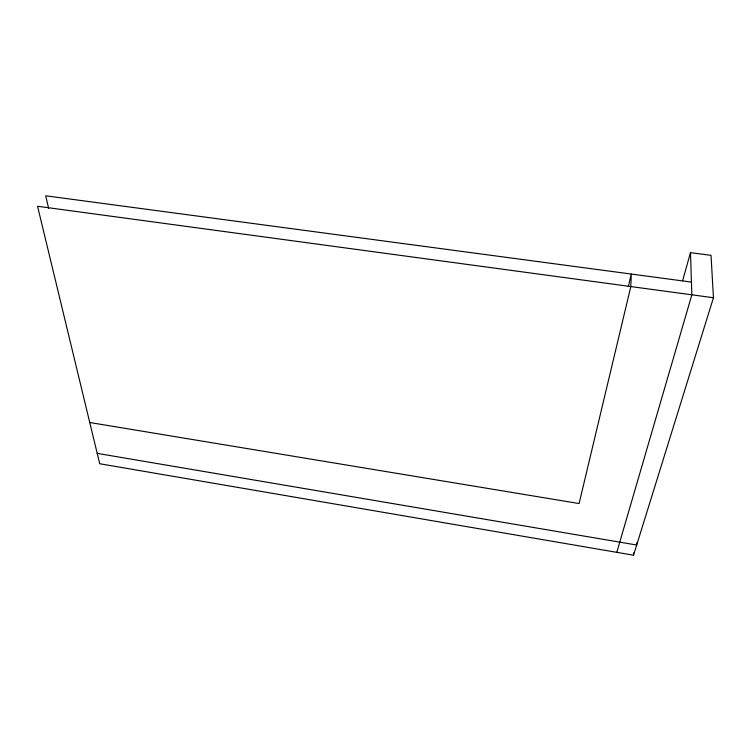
<?xml version="1.0" encoding="UTF-8"?>
<svg xmlns="http://www.w3.org/2000/svg" width="751" height="751" viewBox="0 0 751 751"><rect width="100%" height="100%" fill="white"/><g stroke="black" fill="none" stroke-linecap="round" stroke-linejoin="round"><path stroke-width="1.13" d="M636.735 542.682L636.679 545.019L97.198 453.36M633.525 555.205L713.45 297.743L37.55 206.262L99.705 463.743L633.525 555.205L633.581 552.877M628.315 286.6L631.281 274.059L630.831 286.563L579.087 503.545L89.744 422.503M682.584 280.808L690.469 252.665L711.037 255.331L713.45 297.743M616.787 552.342L691.859 294.824L690.469 252.665M691.436 282.094L45.708 195.795L48.637 208.346"/></g></svg>
